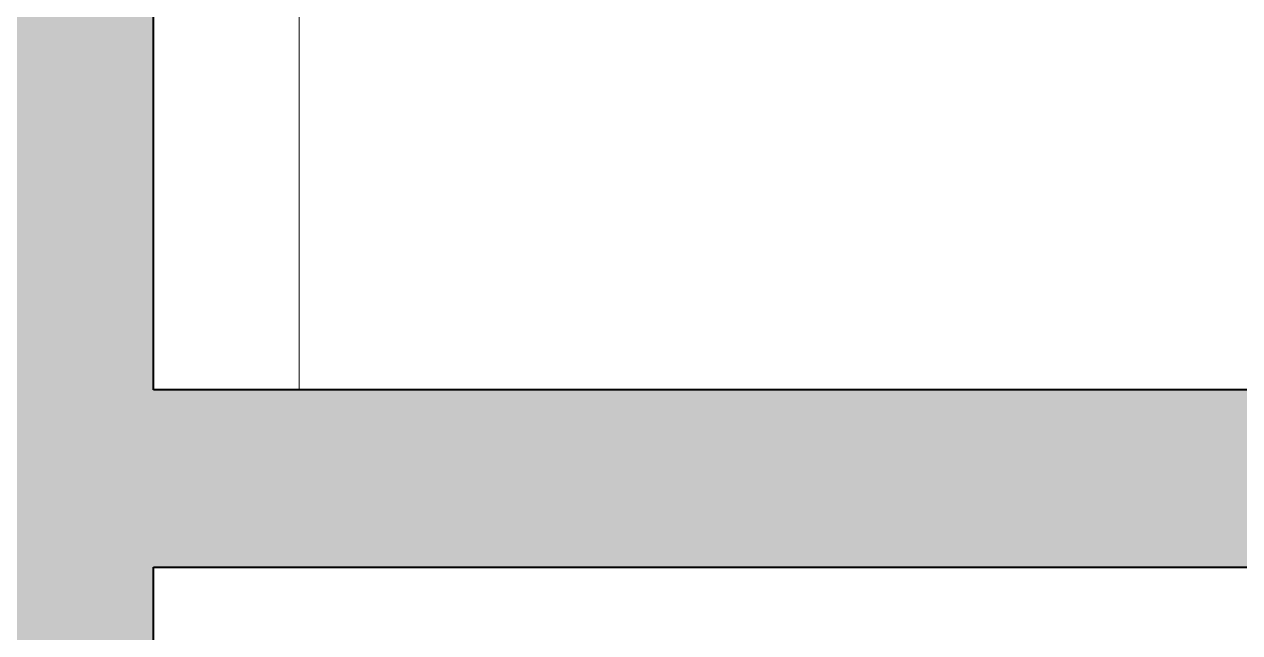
# Model space of a CAD drawing. Header units: millimetres. Extents: x -44657 to 28812, y -28146 to 16565.
# Drawn here: x 909 to 1827, y -5627 to -5167 of the extents above; entities that cross this region are included whole.
import ezdxf

# ---------------------------------------------------------------- set-up
doc = ezdxf.new("R2010")
doc.units = ezdxf.units.MM
for name, color, linetype, lineweight in [('A-WALL', 113, 'Continuous', 9), ('A-WALL-PATT', 111, 'Continuous', 9), ('I-WALL', 2, 'Continuous', 9)]:
    doc.layers.add(name, color=color, linetype=linetype, lineweight=lineweight)

msp = doc.modelspace()

# ---------------------------------------------------------------- hatches: boundary and pattern name
at = {"layer": 'A-WALL-PATT'}
h = msp.add_hatch(color=9, dxfattribs=at)
h.paths.add_polyline_path([(1006.44, -7802.67), (1006.44, -6065.31), (764.44, -6065.31), (764.44, -7802.67)])
h.paths.add_polyline_path([(776.44, -5955.31), (1006.44, -5955.31), (1006.44, -2066.67), (764.44, -2066.67), (764.44, -5955.31)])
msp.add_hatch(color=9, dxfattribs=at).paths.add_polyline_path([(2832.44, -5577.31), (2832.44, -5443.31), (1006.44, -5443.31), (1006.44, -5577.31), (2366.39, -5577.31)])

# ---------------------------------------------------------------- linework, layer by layer
at = {"layer": 'A-WALL'}
msp.add_line((1116.44, -5089.43), (1116.44, -5443.31), dxfattribs=at)
at = {"layer": 'I-WALL', "color": 8, "lineweight": 40}
for p, q in [((1006.44, -5443.31), (1006.44, -4466.67)), ((2698.44, -5443.31), (1006.44, -5443.31)), ((1006.44, -7548.67), (1006.44, -5577.31)), ((1006.44, -5577.31), (2832.44, -5577.31))]:
    msp.add_line(p, q, dxfattribs=at)

doc.saveas('drawing.dxf')
